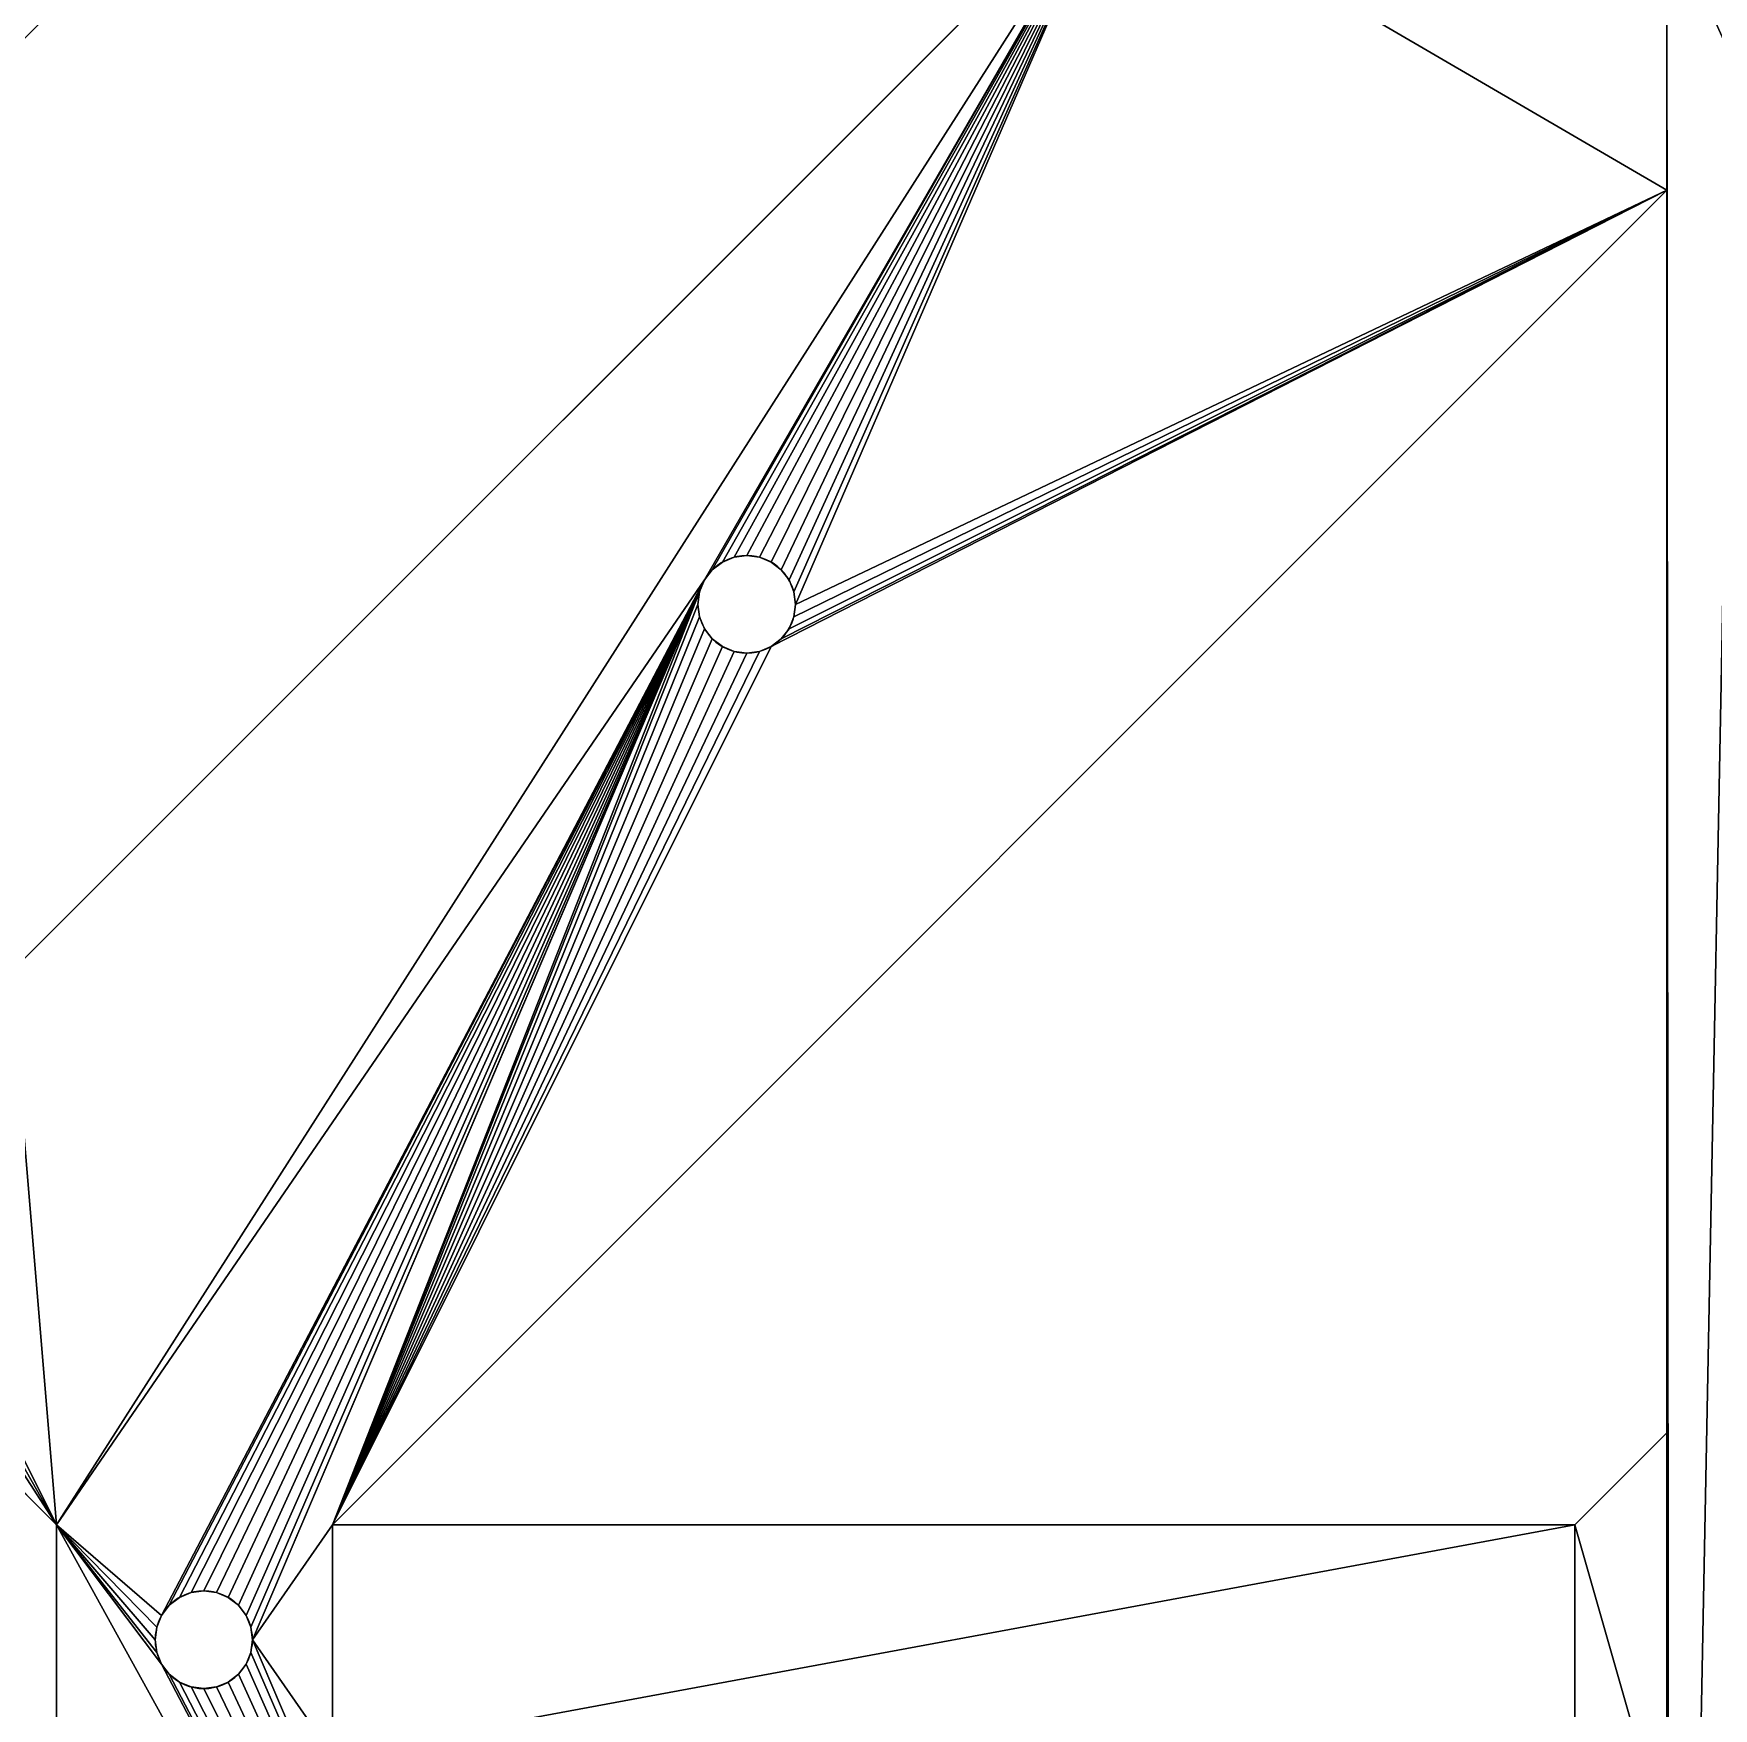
# Model space of a CAD drawing. Extents: x 0 to 166, y 0 to 166.
# Drawn here: x 29.3 to 80.9, y 80.9 to 132.4 of the extents above; entities that cross this region are included whole.
import ezdxf

# ---------------------------------------------------------------- set-up
doc = ezdxf.new("R2010")
doc.units = 0
doc.header["$MEASUREMENT"] = 0
doc.layers.get('0').update_dxf_attribs({"color": 13, "linetype": 'CONTINUOUS'})

msp = doc.modelspace()

# ---------------------------------------------------------------- linework, layer by layer
for p, q in [((62.494, 137.447), (28.553, 103.506)), ((62.494, 137.447, 2), (28.553, 103.506, 2)), ((38.452, 86.536), (79.464, 127.548)), ((38.452, 86.536, 2), (79.464, 127.548, 2)), ((79.464, 127.548), (79.464, 89.364)), ((79.464, 127.548, 2), (79.464, 89.364, 2)), ((79.464, 127.548), (79.464, 127.548, 2)), ((50.792, 116.269), (50.792, 116.269, 2)), ((51.18, 116.32), (51.18, 116.32, 2)), ((51.568, 116.269), (51.568, 116.269, 2)), ((50.12, 115.88), (50.12, 115.88, 2)), ((50.43, 116.119), (50.43, 116.119, 2)), ((51.93, 116.119), (51.93, 116.119, 2)), ((52.241, 115.88), (52.241, 115.88, 2)), ((49.731, 115.208), (49.731, 115.208, 2)), ((49.881, 115.57), (49.881, 115.57, 2)), ((52.479, 115.57), (52.479, 115.57, 2)), ((52.629, 115.208), (52.629, 115.208, 2)), ((49.68, 114.82), (49.68, 114.82, 2)), ((52.68, 114.82), (52.68, 114.82, 2)), ((49.731, 114.432), (49.731, 114.432, 2)), ((52.629, 114.432), (52.629, 114.432, 2)), ((49.881, 114.07), (49.881, 114.07, 2)), ((50.12, 113.759), (50.12, 113.759, 2)), ((52.241, 113.759), (52.241, 113.759, 2)), ((52.479, 114.07), (52.479, 114.07, 2)), ((50.43, 113.521), (50.43, 113.521, 2)), ((50.792, 113.371), (50.792, 113.371, 2)), ((51.18, 113.32), (51.18, 113.32, 2)), ((51.568, 113.371), (51.568, 113.371, 2)), ((51.93, 113.521), (51.93, 113.521, 2)), ((8, 108.503), (29.967, 86.536)), ((8, 108.503, 2), (29.967, 86.536, 2)), ((79.464, 89.364), (76.636, 86.536)), ((79.464, 89.364, 2), (76.636, 86.536, 2)), ((79.464, 89.364), (79.464, 89.364, 2)), ((29.967, 86.536), (29.967, 79.464)), ((29.967, 86.536, 2), (29.967, 79.464, 2)), ((29.967, 86.536), (29.967, 86.536, 2)), ((76.636, 86.536), (38.452, 86.536)), ((76.636, 86.536, 2), (38.452, 86.536, 2)), ((38.452, 86.536), (38.452, 86.536, 2)), ((76.636, 86.536), (76.636, 86.536, 2)), ((33.742, 84.299), (33.742, 84.299, 2)), ((34.104, 84.449), (34.104, 84.449, 2)), ((34.492, 84.5), (34.492, 84.5, 2)), ((34.881, 84.449), (34.881, 84.449, 2)), ((35.242, 84.299), (35.242, 84.299, 2)), ((33.193, 83.75), (33.193, 83.75, 2)), ((33.432, 84.061), (33.432, 84.061, 2)), ((35.553, 84.061), (35.553, 84.061, 2)), ((35.792, 83.75), (35.792, 83.75, 2)), ((33.044, 83.388), (33.044, 83.388, 2)), ((35.941, 83.388), (35.941, 83.388, 2)), ((32.992, 83), (32.992, 83, 2)), ((33.044, 82.612), (33.044, 82.612, 2)), ((35.941, 82.612), (35.941, 82.612, 2)), ((35.992, 83), (35.992, 83, 2)), ((33.193, 82.25), (33.193, 82.25, 2)), ((35.792, 82.25), (35.792, 82.25, 2)), ((33.432, 81.939), (33.432, 81.939, 2)), ((33.742, 81.701), (33.742, 81.701, 2)), ((35.242, 81.701), (35.242, 81.701, 2)), ((35.553, 81.939), (35.553, 81.939, 2)), ((34.104, 81.551), (34.104, 81.551, 2)), ((34.492, 81.5), (34.492, 81.5, 2)), ((34.881, 81.551), (34.881, 81.551, 2))]:
    msp.add_line(p, q)
for centre in [(83, 83), (83, 83, 2)]:
    msp.add_circle(centre, 83)
at = {"extrusion": (0, 0, -1)}
for centre in [(-51.18, 114.82), (-51.18, 114.82, -2), (-34.492, 83), (-34.492, 83, -2)]:
    msp.add_circle(centre, 1.5, dxfattribs=at)

# ---------------------------------------------------------------- meshes
mesh = msp.add_polyface()
corners = [(48.352, 151.589), (36.888, 152.012), (39.17, 153.484), (41.5, 154.88), (43.874, 156.199), (46.29, 157.44), (48.745, 158.602), (62.494, 137.447), (51.237, 159.682), (53.763, 160.68), (56.321, 161.595), (57.497, 158), (79.464, 136.033), (79.464, 127.548), (52.68, 114.82), (49.881, 115.57), (50.12, 115.88), (50.43, 116.119), (50.792, 116.269), (51.18, 116.32), (51.568, 116.269), (51.93, 116.119), (52.241, 115.88), (52.479, 115.57), (52.629, 115.208), (58.906, 162.426), (83, 158), (61.518, 163.172), (64.153, 163.832), (66.808, 164.405), (69.48, 164.891), (72.166, 165.29), (74.865, 165.6), (77.572, 165.822), (80.284, 165.956), (83, 166), (81.5, 131.508), (81.551, 131.896), (81.701, 132.258), (81.939, 132.568), (82.25, 132.807), (86.536, 136.033)]
mesh.append_faces([[corners[k] for k in face] for face in [(0, 6, 7), (15, 7, 16), (16, 7, 17), (17, 7, 18), (18, 7, 19), (19, 7, 20), (20, 7, 21), (21, 7, 22), (22, 7, 23), (23, 7, 24), (25, 11, 10), (11, 25, 26), (36, 12, 37), (37, 12, 38), (38, 12, 39), (39, 12, 40)]], dxfattribs={"vtx0": -1, "vtx1": -1})
mesh.append_faces([[corners[k] for k in face] for face in [(7, 10, 11), (7, 12, 13), (13, 14, 7)]], dxfattribs={"vtx0": -1, "vtx1": -1, "vtx2": -1})
mesh.append_faces([[corners[k] for k in face] for face in [(0, 1, 2), (0, 2, 3), (0, 3, 4), (0, 4, 5), (0, 5, 6), (7, 6, 8), (7, 8, 9), (7, 9, 10), (7, 11, 12), (26, 25, 27), (26, 27, 28), (26, 28, 29), (26, 29, 30), (26, 30, 31), (26, 31, 32), (26, 32, 33), (26, 33, 34), (26, 34, 35), (40, 12, 41)]], dxfattribs={"vtx0": -1, "vtx2": -1})
mesh = msp.add_polyface()
corners = [(52.68, 114.82, 2), (79.464, 127.548, 2), (62.494, 137.447, 2), (36.888, 152.012, 2), (48.352, 151.589, 2), (39.17, 153.484, 2), (41.5, 154.88, 2), (43.874, 156.199, 2), (46.29, 157.44, 2), (48.745, 158.602, 2), (51.237, 159.682, 2), (53.763, 160.68, 2), (56.321, 161.595, 2), (57.497, 158, 2), (79.464, 136.033, 2), (49.881, 115.57, 2), (50.12, 115.88, 2), (50.43, 116.119, 2), (50.792, 116.269, 2), (51.18, 116.32, 2), (51.568, 116.269, 2), (51.93, 116.119, 2), (52.241, 115.88, 2), (52.479, 115.57, 2), (52.629, 115.208, 2), (81.5, 131.508, 2), (81.551, 131.896, 2), (81.701, 132.258, 2), (81.939, 132.568, 2), (82.25, 132.807, 2), (86.536, 136.033, 2), (58.906, 162.426, 2), (83, 158, 2), (61.518, 163.172, 2), (64.153, 163.832, 2), (66.808, 164.405, 2), (69.48, 164.891, 2), (72.166, 165.29, 2), (74.865, 165.6, 2), (77.572, 165.822, 2), (80.284, 165.956, 2), (83, 166, 2)]
mesh.append_faces([[corners[k] for k in face] for face in [(3, 4, 5), (5, 4, 6), (6, 4, 7), (7, 4, 8), (8, 4, 9), (9, 2, 10), (10, 2, 11), (11, 2, 12), (13, 2, 14), (14, 29, 30), (31, 32, 33), (33, 32, 34), (34, 32, 35), (35, 32, 36), (36, 32, 37), (37, 32, 38), (38, 32, 39), (39, 32, 40), (40, 32, 41)]], dxfattribs={"vtx0": -1, "vtx1": -1})
mesh.append_faces([[corners[k] for k in face] for face in [(0, 1, 2), (12, 2, 13), (14, 2, 1)]], dxfattribs={"vtx0": -1, "vtx1": -1, "vtx2": -1})
mesh.append_faces([[corners[k] for k in face] for face in [(9, 4, 2), (2, 15, 16), (2, 16, 17), (2, 17, 18), (2, 18, 19), (2, 19, 20), (2, 20, 21), (2, 21, 22), (2, 22, 23), (2, 23, 24), (14, 25, 26), (14, 26, 27), (14, 27, 28), (14, 28, 29), (13, 31, 12), (31, 13, 32)]], dxfattribs={"vtx0": -1, "vtx2": -1})
mesh = msp.add_polyface()
corners = [(14.411, 117.648), (15.534, 131.346), (28.596, 136.855), (48.352, 151.589), (28.234, 136.705), (17.152, 133.527), (27.846, 136.654), (18.84, 135.655), (27.457, 136.705), (20.597, 137.726), (27.096, 136.855), (22.421, 139.738), (26.785, 137.094), (26.547, 137.404), (24.31, 141.69), (26.397, 137.766), (26.346, 138.154), (26.262, 143.579), (28.906, 137.094), (29.145, 137.404), (29.295, 137.766), (29.346, 138.154), (30.345, 147.16), (32.473, 148.848), (34.654, 150.466), (36.888, 152.012), (26.397, 138.543), (28.274, 145.403), (26.547, 138.904), (26.785, 139.215), (27.096, 139.453), (27.457, 139.603), (27.846, 139.654), (28.234, 139.603), (28.596, 139.453), (28.906, 139.215), (29.145, 138.904), (29.295, 138.543)]
mesh.append_faces([[corners[k] for k in face] for face in [(0, 2, 3), (2, 1, 4), (4, 5, 6), (6, 7, 8), (8, 9, 10), (10, 11, 12), (12, 11, 13), (13, 14, 15), (15, 14, 16), (26, 27, 28), (28, 27, 29), (29, 27, 30), (30, 27, 31), (31, 27, 32), (32, 27, 33), (33, 27, 34), (34, 22, 35), (35, 22, 36), (36, 22, 37), (37, 22, 21)]], dxfattribs={"vtx0": -1, "vtx1": -1})
mesh.append_faces([[corners[k] for k in face] for face in [(0, 1, 2), (3, 21, 22)]], dxfattribs={"vtx0": -1, "vtx1": -1, "vtx2": -1})
mesh.append_faces([[corners[k] for k in face] for face in [(4, 1, 5), (6, 5, 7), (8, 7, 9), (10, 9, 11), (13, 11, 14), (16, 14, 17), (3, 2, 18), (3, 18, 19), (3, 19, 20), (3, 20, 21), (3, 22, 23), (3, 23, 24), (3, 24, 25), (17, 26, 16), (26, 17, 27), (34, 27, 22)]], dxfattribs={"vtx0": -1, "vtx2": -1})
mesh = msp.add_polyface()
corners = [(15.534, 131.346, 2), (14.411, 117.648, 2), (28.596, 136.855, 2), (48.352, 151.589, 2), (28.234, 136.705, 2), (17.152, 133.527, 2), (27.846, 136.654, 2), (18.84, 135.655, 2), (27.457, 136.705, 2), (20.597, 137.726, 2), (27.096, 136.855, 2), (22.421, 139.738, 2), (26.785, 137.094, 2), (26.547, 137.404, 2), (24.31, 141.69, 2), (26.397, 137.766, 2), (26.346, 138.154, 2), (26.262, 143.579, 2), (28.906, 137.094, 2), (29.145, 137.404, 2), (29.295, 137.766, 2), (29.346, 138.154, 2), (30.345, 147.16, 2), (32.473, 148.848, 2), (34.654, 150.466, 2), (36.888, 152.012, 2), (26.397, 138.543, 2), (28.274, 145.403, 2), (26.547, 138.904, 2), (26.785, 139.215, 2), (27.096, 139.453, 2), (27.457, 139.603, 2), (27.846, 139.654, 2), (28.234, 139.603, 2), (28.596, 139.453, 2), (28.906, 139.215, 2), (29.145, 138.904, 2), (29.295, 138.543, 2)]
mesh.append_faces([[corners[k] for k in face] for face in [(0, 4, 5), (5, 6, 7), (7, 8, 9), (9, 10, 11), (11, 13, 14), (14, 16, 17), (2, 3, 18), (18, 3, 19), (19, 3, 20), (20, 3, 21), (22, 3, 23), (23, 3, 24), (24, 3, 25), (17, 26, 27), (26, 17, 16), (27, 34, 22)]], dxfattribs={"vtx0": -1, "vtx1": -1})
mesh.append_faces([[corners[k] for k in face] for face in [(0, 1, 2), (21, 3, 22)]], dxfattribs={"vtx0": -1, "vtx1": -1, "vtx2": -1})
mesh.append_faces([[corners[k] for k in face] for face in [(2, 1, 3), (0, 2, 4), (5, 4, 6), (7, 6, 8), (9, 8, 10), (11, 10, 12), (11, 12, 13), (14, 13, 15), (14, 15, 16), (27, 26, 28), (27, 28, 29), (27, 29, 30), (27, 30, 31), (27, 31, 32), (27, 32, 33), (27, 33, 34), (22, 34, 35), (22, 35, 36), (22, 36, 37), (22, 37, 21)]], dxfattribs={"vtx0": -1, "vtx2": -1})
mesh = msp.add_polyface()
corners = [(48.352, 151.589, 2), (14.411, 117.648), (48.352, 151.589), (14.411, 117.648, 2)]
mesh.append_faces([[corners[k] for k in face] for face in [(0, 1, 2), (1, 0, 3)]], dxfattribs={"vtx0": -1})
mesh = msp.add_polyface()
corners = [(15.534, 131.346), (14.411, 117.648), (13.988, 129.112), (8.56, 119.71), (8, 108.503), (7.398, 117.255), (29.967, 86.536), (9.801, 122.126), (11.12, 124.5), (12.516, 126.83), (28.553, 103.506), (62.494, 137.447), (49.881, 115.57), (33.193, 83.75), (33.044, 83.388), (32.992, 83), (33.432, 84.061), (33.742, 84.299), (34.104, 84.449), (34.492, 84.5), (34.881, 84.449), (35.242, 84.299), (35.553, 84.061), (0.044, 85.716), (0.044, 80.284), (0, 83), (0.178, 77.572), (0.178, 88.428), (0.4, 74.865), (0.4, 91.135), (0.71, 93.834), (0.71, 72.166), (1.109, 96.52), (1.595, 66.808), (1.595, 99.192), (2.168, 101.847), (2.828, 61.518), (2.828, 104.482), (3.574, 58.906), (3.574, 107.094), (4.405, 56.321), (4.405, 109.679), (5.32, 112.237), (6.318, 51.237), (6.318, 114.763), (7.398, 48.745), (8, 57.497), (8, 83), (33.193, 82.25), (33.044, 82.612)]
mesh.append_faces([[corners[k] for k in face] for face in [(23, 24, 25), (46, 4, 47)]], dxfattribs={"vtx0": -1})
mesh.append_faces([[corners[k] for k in face] for face in [(0, 1, 2), (3, 4, 5), (4, 3, 6), (13, 12, 16), (16, 12, 17), (17, 12, 18), (18, 12, 19), (19, 12, 20), (20, 12, 21), (21, 12, 22), (48, 6, 49), (49, 6, 15)]], dxfattribs={"vtx0": -1, "vtx1": -1})
mesh.append_faces([[corners[k] for k in face] for face in [(6, 7, 1), (6, 12, 13), (46, 5, 4)]], dxfattribs={"vtx0": -1, "vtx1": -1, "vtx2": -1})
mesh.append_faces([[corners[k] for k in face] for face in [(6, 3, 7), (1, 7, 8), (1, 8, 9), (1, 9, 2), (6, 1, 10), (6, 10, 11), (6, 13, 14), (6, 14, 15), (26, 23, 27), (28, 27, 29), (28, 29, 30), (31, 30, 32), (33, 32, 34), (33, 34, 35), (36, 35, 37), (38, 37, 39), (40, 39, 41), (40, 41, 42), (43, 42, 44), (45, 44, 5)]], dxfattribs={"vtx0": -1, "vtx2": -1})
mesh = msp.add_polyface()
corners = [(14.411, 117.648, 2), (15.534, 131.346, 2), (13.988, 129.112, 2), (0.044, 80.284, 2), (0.044, 85.716, 2), (0, 83, 2), (0.178, 77.572, 2), (0.178, 88.428, 2), (0.4, 74.865, 2), (0.4, 91.135, 2), (0.71, 93.834, 2), (0.71, 72.166, 2), (1.109, 96.52, 2), (1.595, 66.808, 2), (1.595, 99.192, 2), (2.168, 101.847, 2), (2.828, 61.518, 2), (2.828, 104.482, 2), (3.574, 58.906, 2), (3.574, 107.094, 2), (4.405, 56.321, 2), (4.405, 109.679, 2), (5.32, 112.237, 2), (6.318, 51.237, 2), (6.318, 114.763, 2), (7.398, 48.745, 2), (7.398, 117.255, 2), (29.967, 86.536, 2), (33.193, 82.25, 2), (33.044, 82.612, 2), (32.992, 83, 2), (8, 108.503, 2), (8.56, 119.71, 2), (8, 57.497, 2), (8, 83, 2), (9.801, 122.126, 2), (11.12, 124.5, 2), (12.516, 126.83, 2), (28.553, 103.506, 2), (62.494, 137.447, 2), (49.881, 115.57, 2), (33.193, 83.75, 2), (33.044, 83.388, 2), (33.432, 84.061, 2), (33.742, 84.299, 2), (34.104, 84.449, 2), (34.492, 84.5, 2), (34.881, 84.449, 2), (35.242, 84.299, 2), (35.553, 84.061, 2)]
mesh.append_faces([[corners[k] for k in face] for face in [(3, 4, 5), (31, 33, 34)]], dxfattribs={"vtx0": -1})
mesh.append_faces([[corners[k] for k in face] for face in [(4, 6, 7), (7, 8, 9), (9, 8, 10), (10, 11, 12), (12, 13, 14), (14, 13, 15), (15, 16, 17), (17, 18, 19), (19, 20, 21), (21, 20, 22), (22, 23, 24), (24, 25, 26), (26, 31, 32), (32, 27, 35), (35, 0, 36), (36, 0, 37), (37, 0, 2), (0, 27, 38), (38, 27, 39), (41, 27, 42), (42, 27, 30)]], dxfattribs={"vtx0": -1, "vtx1": -1})
mesh.append_faces([[corners[k] for k in face] for face in [(31, 26, 33), (35, 27, 0), (40, 27, 41)]], dxfattribs={"vtx0": -1, "vtx1": -1, "vtx2": -1})
mesh.append_faces([[corners[k] for k in face] for face in [(0, 1, 2), (27, 28, 29), (27, 29, 30), (32, 31, 27), (40, 41, 43), (40, 43, 44), (40, 44, 45), (40, 45, 46), (40, 46, 47), (40, 47, 48), (40, 48, 49)]], dxfattribs={"vtx0": -1, "vtx2": -1})
mesh = msp.add_polyface()
corners = [(28.553, 103.506, 2), (62.494, 137.447), (28.553, 103.506), (62.494, 137.447, 2)]
mesh.append_faces([[corners[k] for k in face] for face in [(0, 1, 2), (1, 0, 3)]], dxfattribs={"vtx0": -1})
mesh = msp.add_polyface()
corners = [(76.636, 86.536), (38.452, 79.464), (38.452, 86.536), (79.464, 76.636), (79.464, 89.364), (51.93, 113.521), (79.464, 127.548), (51.568, 113.371), (51.18, 113.32), (50.792, 113.371), (50.43, 113.521), (50.12, 113.759), (49.881, 114.07), (49.731, 114.432), (49.68, 114.82), (52.241, 113.759), (52.479, 114.07), (52.629, 114.432), (52.68, 114.82), (29.967, 86.536), (62.494, 137.447), (49.881, 115.57), (35.553, 84.061), (35.792, 83.75), (35.941, 83.388), (35.992, 83), (49.731, 115.208), (52.629, 115.208), (81.551, 131.119), (81.5, 83), (81.5, 131.508), (81.551, 83.388), (81.701, 83.75), (81.701, 130.758), (81.939, 130.447), (81.939, 84.061), (82.25, 84.299), (82.25, 130.208), (82.612, 130.059), (82.612, 84.449), (83, 84.5), (83, 130.008), (83.388, 130.059), (79.538, 30.041), (79.464, 136.033)]
mesh.append_faces([[corners[k] for k in face] for face in [(0, 1, 2), (2, 5, 6), (5, 2, 7), (7, 2, 8), (8, 2, 9), (9, 2, 10), (10, 2, 11), (11, 2, 12), (12, 2, 13), (13, 2, 14), (22, 21, 23), (23, 21, 24), (24, 21, 25), (27, 20, 18), (28, 29, 30), (29, 28, 31), (31, 28, 32), (32, 34, 35), (35, 34, 36), (36, 38, 39), (39, 38, 40)]], dxfattribs={"vtx0": -1, "vtx1": -1})
mesh.append_faces([[corners[k] for k in face] for face in [(19, 20, 21), (25, 26, 2), (43, 6, 44), (43, 44, 30)]], dxfattribs={"vtx0": -1, "vtx1": -1, "vtx2": -1})
mesh.append_faces([[corners[k] for k in face] for face in [(3, 0, 4), (6, 5, 15), (6, 15, 16), (6, 16, 17), (6, 17, 18), (25, 21, 26), (2, 26, 14), (32, 28, 33), (32, 33, 34), (36, 34, 37), (36, 37, 38), (40, 38, 41), (40, 41, 42)]], dxfattribs={"vtx0": -1, "vtx2": -1})
mesh = msp.add_polyface()
corners = [(38.452, 86.536, 2), (49.731, 114.432, 2), (49.68, 114.82, 2), (49.881, 114.07, 2), (50.12, 113.759, 2), (50.43, 113.521, 2), (50.792, 113.371, 2), (51.18, 113.32, 2), (51.568, 113.371, 2), (51.93, 113.521, 2), (79.464, 127.548, 2), (52.241, 113.759, 2), (52.479, 114.07, 2), (52.629, 114.432, 2), (52.68, 114.82, 2), (38.452, 79.464, 2), (76.636, 86.536, 2), (79.464, 76.636, 2), (79.464, 89.364, 2), (62.494, 137.447, 2), (29.967, 86.536, 2), (49.881, 115.57, 2), (35.553, 84.061, 2), (35.792, 83.75, 2), (35.941, 83.388, 2), (35.992, 83, 2), (49.731, 115.208, 2), (52.629, 115.208, 2), (79.538, 30.041, 2), (79.464, 136.033, 2), (81.5, 131.508, 2), (81.5, 83, 2), (81.551, 131.119, 2), (81.551, 83.388, 2), (81.701, 83.75, 2), (81.701, 130.758, 2), (81.939, 130.447, 2), (81.939, 84.061, 2), (82.25, 84.299, 2), (82.25, 130.208, 2), (82.612, 84.449, 2), (82.612, 130.059, 2), (83, 84.5, 2), (83, 130.008, 2), (83.388, 130.059, 2)]
mesh.append_faces([[corners[k] for k in face] for face in [(1, 0, 3), (3, 0, 4), (4, 0, 5), (5, 0, 6), (6, 0, 7), (7, 0, 8), (8, 0, 9), (9, 10, 11), (11, 10, 12), (12, 10, 13), (13, 10, 14), (16, 17, 18), (21, 25, 26), (26, 0, 2), (32, 34, 35), (35, 34, 36), (36, 38, 39), (39, 40, 41), (41, 42, 43), (43, 42, 44)]], dxfattribs={"vtx0": -1, "vtx1": -1})
mesh.append_faces([[corners[k] for k in face] for face in [(19, 20, 21), (26, 25, 0), (10, 28, 29), (29, 28, 30)]], dxfattribs={"vtx0": -1, "vtx1": -1, "vtx2": -1})
mesh.append_faces([[corners[k] for k in face] for face in [(0, 1, 2), (9, 0, 10), (15, 16, 0), (21, 22, 23), (21, 23, 24), (21, 24, 25), (19, 27, 14), (31, 32, 30), (32, 31, 33), (32, 33, 34), (36, 34, 37), (36, 37, 38), (39, 38, 40), (41, 40, 42)]], dxfattribs={"vtx0": -1, "vtx2": -1})
mesh = msp.add_polyface()
corners = [(38.452, 79.464), (49.731, 51.568), (49.68, 51.18), (49.881, 51.93), (50.12, 52.241), (50.43, 52.479), (50.792, 52.629), (51.18, 52.68), (51.568, 52.629), (51.93, 52.479), (79.464, 38.452), (52.241, 52.241), (52.479, 51.93), (52.629, 51.568), (52.68, 51.18), (76.636, 86.536), (76.636, 79.464), (79.464, 76.636), (62.494, 28.553), (29.967, 79.464), (49.881, 50.43), (35.992, 83), (49.731, 50.792), (52.629, 50.792), (81.5, 34.492), (81.5, 83), (81.551, 34.881), (81.5, 131.508), (81.551, 82.612), (81.701, 35.242), (81.701, 82.25), (81.939, 35.553), (81.939, 81.939), (82.25, 35.792), (82.25, 81.701), (82.612, 35.941), (82.612, 81.551), (83, 35.992), (83, 81.5), (83.388, 35.941), (83.388, 81.551), (79.538, 30.041), (79.464, 89.364), (79.464, 127.548)]
mesh.append_faces([[corners[k] for k in face] for face in [(1, 0, 3), (3, 0, 4), (4, 0, 5), (5, 0, 6), (6, 0, 7), (7, 0, 8), (8, 0, 9), (9, 10, 11), (11, 10, 12), (12, 10, 13), (13, 10, 14), (0, 15, 16), (16, 15, 17), (20, 21, 22), (22, 0, 2), (24, 25, 26), (26, 28, 29), (29, 30, 31), (31, 32, 33), (33, 34, 35), (35, 36, 37), (37, 38, 39)]], dxfattribs={"vtx0": -1, "vtx1": -1})
mesh.append_faces([[corners[k] for k in face] for face in [(18, 19, 20), (25, 24, 27), (41, 17, 42), (41, 27, 24)]], dxfattribs={"vtx0": -1, "vtx1": -1, "vtx2": -1})
mesh.append_faces([[corners[k] for k in face] for face in [(0, 1, 2), (9, 0, 10), (18, 23, 14), (26, 25, 28), (29, 28, 30), (31, 30, 32), (33, 32, 34), (35, 34, 36), (37, 36, 38), (39, 38, 40), (41, 10, 17), (41, 42, 43)]], dxfattribs={"vtx0": -1, "vtx2": -1})
mesh = msp.add_polyface()
corners = [(76.636, 86.536, 2), (38.452, 79.464, 2), (76.636, 79.464, 2), (79.464, 76.636, 2), (51.93, 52.479, 2), (79.464, 38.452, 2), (51.568, 52.629, 2), (51.18, 52.68, 2), (50.792, 52.629, 2), (50.43, 52.479, 2), (50.12, 52.241, 2), (49.881, 51.93, 2), (49.731, 51.568, 2), (49.68, 51.18, 2), (52.241, 52.241, 2), (52.479, 51.93, 2), (52.629, 51.568, 2), (52.68, 51.18, 2), (29.967, 79.464, 2), (62.494, 28.553, 2), (49.881, 50.43, 2), (35.992, 83, 2), (49.731, 50.792, 2), (52.629, 50.792, 2), (79.538, 30.041, 2), (79.464, 89.364, 2), (79.464, 127.548, 2), (81.5, 131.508, 2), (81.5, 34.492, 2), (81.5, 83, 2), (81.551, 34.881, 2), (81.551, 82.612, 2), (81.701, 35.242, 2), (81.701, 82.25, 2), (81.939, 35.553, 2), (81.939, 81.939, 2), (82.25, 35.792, 2), (82.25, 81.701, 2), (82.612, 35.941, 2), (82.612, 81.551, 2), (83, 35.992, 2), (83, 81.5, 2), (83.388, 35.941, 2), (83.388, 81.551, 2)]
mesh.append_faces([[corners[k] for k in face] for face in [(1, 4, 5), (4, 1, 6), (6, 1, 7), (7, 1, 8), (8, 1, 9), (9, 1, 10), (10, 1, 11), (11, 1, 12), (12, 1, 13), (23, 19, 17), (5, 24, 3), (25, 24, 26), (29, 30, 31), (31, 32, 33), (33, 34, 35), (35, 36, 37), (37, 38, 39), (39, 40, 41), (41, 42, 43)]], dxfattribs={"vtx0": -1, "vtx1": -1})
mesh.append_faces([[corners[k] for k in face] for face in [(18, 19, 20), (3, 24, 25), (27, 24, 28), (28, 29, 27)]], dxfattribs={"vtx0": -1, "vtx1": -1, "vtx2": -1})
mesh.append_faces([[corners[k] for k in face] for face in [(0, 1, 2), (0, 2, 3), (5, 4, 14), (5, 14, 15), (5, 15, 16), (5, 16, 17), (21, 20, 22), (1, 22, 13), (29, 28, 30), (31, 30, 32), (33, 32, 34), (35, 34, 36), (37, 36, 38), (39, 38, 40), (41, 40, 42)]], dxfattribs={"vtx0": -1, "vtx2": -1})
mesh = msp.add_polyface()
corners = [(79.464, 127.548, 2), (38.452, 86.536), (79.464, 127.548), (38.452, 86.536, 2)]
mesh.append_faces([[corners[k] for k in face] for face in [(0, 1, 2), (1, 0, 3)]], dxfattribs={"vtx0": -1})
mesh = msp.add_polyface()
corners = [(79.464, 127.548, 2), (79.464, 89.364), (79.464, 89.364, 2), (79.464, 127.548)]
mesh.append_faces([[corners[k] for k in face] for face in [(0, 1, 2), (1, 0, 3)]], dxfattribs={"vtx0": -1})
mesh = msp.add_polyface()
corners = [(0.044, 80.284), (0.044, 85.716), (0.178, 77.572), (0.178, 88.428), (0.4, 74.865), (0.71, 93.834), (0.71, 72.166), (1.109, 96.52), (1.109, 69.48), (1.595, 66.808), (2.168, 101.847), (2.168, 64.153), (2.828, 61.518), (2.828, 104.482), (3.574, 58.906), (3.574, 107.094), (4.405, 56.321), (5.32, 112.237), (5.32, 53.763), (6.318, 51.237), (6.318, 114.763), (7.398, 48.745), (7.398, 117.255), (8, 57.497), (8.56, 46.29), (29.967, 79.464), (9.801, 43.874), (14.411, 48.352), (11.12, 41.5), (12.516, 39.17), (13.988, 36.888), (28.553, 62.494), (62.494, 28.553), (49.881, 50.43), (29.967, 86.536), (33.193, 82.25), (33.432, 81.939), (33.742, 81.701), (34.104, 81.551), (34.492, 81.5), (34.881, 81.551), (35.242, 81.701), (35.553, 81.939), (35.792, 82.25), (35.941, 82.612), (35.992, 83), (49.731, 50.792), (38.452, 79.464), (38.452, 86.536), (15.534, 34.654), (28.596, 29.145)]
mesh.append_faces([[corners[k] for k in face] for face in [(0, 1, 2), (2, 3, 4), (4, 5, 6), (6, 7, 8), (8, 7, 9), (9, 10, 11), (11, 10, 12), (12, 13, 14), (14, 15, 16), (16, 17, 18), (18, 17, 19), (19, 20, 21), (21, 23, 24), (24, 25, 26), (26, 27, 28), (28, 27, 29), (29, 27, 30), (27, 25, 31), (31, 25, 32)]], dxfattribs={"vtx0": -1, "vtx1": -1})
mesh.append_faces([[corners[k] for k in face] for face in [(21, 22, 23), (26, 25, 27), (33, 34, 35), (46, 45, 47), (47, 45, 48), (49, 27, 50)]], dxfattribs={"vtx0": -1, "vtx1": -1, "vtx2": -1})
mesh.append_faces([[corners[k] for k in face] for face in [(24, 23, 25), (33, 25, 34), (33, 35, 36), (33, 36, 37), (33, 37, 38), (33, 38, 39), (33, 39, 40), (33, 40, 41), (33, 41, 42), (33, 42, 43), (33, 43, 44), (33, 44, 45), (27, 49, 30)]], dxfattribs={"vtx0": -1, "vtx2": -1})
mesh = msp.add_polyface()
corners = [(0.044, 85.716, 2), (0.044, 80.284, 2), (0.178, 77.572, 2), (0.178, 88.428, 2), (0.4, 74.865, 2), (0.71, 93.834, 2), (0.71, 72.166, 2), (1.109, 96.52, 2), (1.109, 69.48, 2), (1.595, 66.808, 2), (2.168, 101.847, 2), (2.168, 64.153, 2), (2.828, 61.518, 2), (2.828, 104.482, 2), (3.574, 58.906, 2), (3.574, 107.094, 2), (4.405, 56.321, 2), (5.32, 112.237, 2), (5.32, 53.763, 2), (6.318, 51.237, 2), (6.318, 114.763, 2), (7.398, 48.745, 2), (7.398, 117.255, 2), (8, 57.497, 2), (8.56, 46.29, 2), (29.967, 79.464, 2), (9.801, 43.874, 2), (14.411, 48.352, 2), (11.12, 41.5, 2), (12.516, 39.17, 2), (13.988, 36.888, 2), (28.553, 62.494, 2), (62.494, 28.553, 2), (49.881, 50.43, 2), (29.967, 86.536, 2), (33.193, 82.25, 2), (33.432, 81.939, 2), (33.742, 81.701, 2), (34.104, 81.551, 2), (34.492, 81.5, 2), (34.881, 81.551, 2), (35.242, 81.701, 2), (35.553, 81.939, 2), (35.792, 82.25, 2), (35.941, 82.612, 2), (35.992, 83, 2), (49.731, 50.792, 2), (38.452, 79.464, 2), (38.452, 86.536, 2), (15.534, 34.654, 2), (28.596, 29.145, 2)]
mesh.append_faces([[corners[k] for k in face] for face in [(23, 24, 25), (25, 33, 34), (35, 33, 36), (36, 33, 37), (37, 33, 38), (38, 33, 39), (39, 33, 40), (40, 33, 41), (41, 33, 42), (42, 33, 43), (43, 33, 44), (44, 33, 45), (49, 27, 30)]], dxfattribs={"vtx0": -1, "vtx1": -1})
mesh.append_faces([[corners[k] for k in face] for face in [(22, 21, 23), (25, 26, 27), (34, 33, 35), (45, 46, 47), (45, 47, 48), (27, 49, 50)]], dxfattribs={"vtx0": -1, "vtx1": -1, "vtx2": -1})
mesh.append_faces([[corners[k] for k in face] for face in [(0, 1, 2), (3, 2, 4), (5, 4, 6), (7, 6, 8), (7, 8, 9), (10, 9, 11), (10, 11, 12), (13, 12, 14), (15, 14, 16), (17, 16, 18), (17, 18, 19), (20, 19, 21), (23, 21, 24), (25, 24, 26), (27, 26, 28), (27, 28, 29), (27, 29, 30), (25, 27, 31), (25, 31, 32)]], dxfattribs={"vtx0": -1, "vtx2": -1})
mesh = msp.add_polyface()
corners = [(50.792, 116.269, 2), (50.43, 116.119), (50.792, 116.269), (50.43, 116.119, 2)]
mesh.append_faces([[corners[k] for k in face] for face in [(0, 1, 2), (1, 0, 3)]], dxfattribs={"vtx0": -1})
mesh = msp.add_polyface()
corners = [(51.18, 116.32, 2), (50.792, 116.269), (51.18, 116.32), (50.792, 116.269, 2)]
mesh.append_faces([[corners[k] for k in face] for face in [(0, 1, 2), (1, 0, 3)]], dxfattribs={"vtx0": -1})
mesh = msp.add_polyface()
corners = [(51.568, 116.269, 2), (51.18, 116.32), (51.568, 116.269), (51.18, 116.32, 2)]
mesh.append_faces([[corners[k] for k in face] for face in [(0, 1, 2), (1, 0, 3)]], dxfattribs={"vtx0": -1})
mesh = msp.add_polyface()
corners = [(51.93, 116.119, 2), (51.568, 116.269), (51.93, 116.119), (51.568, 116.269, 2)]
mesh.append_faces([[corners[k] for k in face] for face in [(0, 1, 2), (1, 0, 3)]], dxfattribs={"vtx0": -1})
mesh = msp.add_polyface()
corners = [(50.12, 115.88), (49.881, 115.57, 2), (49.881, 115.57), (50.12, 115.88, 2)]
mesh.append_faces([[corners[k] for k in face] for face in [(0, 1, 2), (1, 0, 3)]], dxfattribs={"vtx0": -1})
mesh = msp.add_polyface()
corners = [(50.43, 116.119, 2), (50.12, 115.88), (50.43, 116.119), (50.12, 115.88, 2)]
mesh.append_faces([[corners[k] for k in face] for face in [(0, 1, 2), (1, 0, 3)]], dxfattribs={"vtx0": -1})
mesh = msp.add_polyface()
corners = [(52.241, 115.88, 2), (51.93, 116.119), (52.241, 115.88), (51.93, 116.119, 2)]
mesh.append_faces([[corners[k] for k in face] for face in [(0, 1, 2), (1, 0, 3)]], dxfattribs={"vtx0": -1})
mesh = msp.add_polyface()
corners = [(52.241, 115.88, 2), (52.479, 115.57), (52.479, 115.57, 2), (52.241, 115.88)]
mesh.append_faces([[corners[k] for k in face] for face in [(0, 1, 2), (1, 0, 3)]], dxfattribs={"vtx0": -1})
mesh = msp.add_polyface()
corners = [(49.731, 115.208), (49.68, 114.82, 2), (49.68, 114.82), (49.731, 115.208, 2)]
mesh.append_faces([[corners[k] for k in face] for face in [(0, 1, 2), (1, 0, 3)]], dxfattribs={"vtx0": -1})
mesh = msp.add_polyface()
corners = [(49.881, 115.57), (49.731, 115.208, 2), (49.731, 115.208), (49.881, 115.57, 2)]
mesh.append_faces([[corners[k] for k in face] for face in [(0, 1, 2), (1, 0, 3)]], dxfattribs={"vtx0": -1})
mesh = msp.add_polyface()
corners = [(52.479, 115.57, 2), (52.629, 115.208), (52.629, 115.208, 2), (52.479, 115.57)]
mesh.append_faces([[corners[k] for k in face] for face in [(0, 1, 2), (1, 0, 3)]], dxfattribs={"vtx0": -1})
mesh = msp.add_polyface()
corners = [(52.629, 115.208, 2), (52.68, 114.82), (52.68, 114.82, 2), (52.629, 115.208)]
mesh.append_faces([[corners[k] for k in face] for face in [(0, 1, 2), (1, 0, 3)]], dxfattribs={"vtx0": -1})
mesh = msp.add_polyface()
corners = [(49.68, 114.82), (49.731, 114.432, 2), (49.731, 114.432), (49.68, 114.82, 2)]
mesh.append_faces([[corners[k] for k in face] for face in [(0, 1, 2), (1, 0, 3)]], dxfattribs={"vtx0": -1})
mesh = msp.add_polyface()
corners = [(52.68, 114.82, 2), (52.629, 114.432), (52.629, 114.432, 2), (52.68, 114.82)]
mesh.append_faces([[corners[k] for k in face] for face in [(0, 1, 2), (1, 0, 3)]], dxfattribs={"vtx0": -1})
mesh = msp.add_polyface()
corners = [(49.731, 114.432), (49.881, 114.07, 2), (49.881, 114.07), (49.731, 114.432, 2)]
mesh.append_faces([[corners[k] for k in face] for face in [(0, 1, 2), (1, 0, 3)]], dxfattribs={"vtx0": -1})
mesh = msp.add_polyface()
corners = [(52.629, 114.432, 2), (52.479, 114.07), (52.479, 114.07, 2), (52.629, 114.432)]
mesh.append_faces([[corners[k] for k in face] for face in [(0, 1, 2), (1, 0, 3)]], dxfattribs={"vtx0": -1})
mesh = msp.add_polyface()
corners = [(49.881, 114.07), (50.12, 113.759, 2), (50.12, 113.759), (49.881, 114.07, 2)]
mesh.append_faces([[corners[k] for k in face] for face in [(0, 1, 2), (1, 0, 3)]], dxfattribs={"vtx0": -1})
mesh = msp.add_polyface()
corners = [(50.12, 113.759, 2), (50.43, 113.521), (50.12, 113.759), (50.43, 113.521, 2)]
mesh.append_faces([[corners[k] for k in face] for face in [(0, 1, 2), (1, 0, 3)]], dxfattribs={"vtx0": -1})
mesh = msp.add_polyface()
corners = [(51.93, 113.521, 2), (52.241, 113.759), (51.93, 113.521), (52.241, 113.759, 2)]
mesh.append_faces([[corners[k] for k in face] for face in [(0, 1, 2), (1, 0, 3)]], dxfattribs={"vtx0": -1})
mesh = msp.add_polyface()
corners = [(52.479, 114.07, 2), (52.241, 113.759), (52.241, 113.759, 2), (52.479, 114.07)]
mesh.append_faces([[corners[k] for k in face] for face in [(0, 1, 2), (1, 0, 3)]], dxfattribs={"vtx0": -1})
mesh = msp.add_polyface()
corners = [(50.43, 113.521, 2), (50.792, 113.371), (50.43, 113.521), (50.792, 113.371, 2)]
mesh.append_faces([[corners[k] for k in face] for face in [(0, 1, 2), (1, 0, 3)]], dxfattribs={"vtx0": -1})
mesh = msp.add_polyface()
corners = [(50.792, 113.371, 2), (51.18, 113.32), (50.792, 113.371), (51.18, 113.32, 2)]
mesh.append_faces([[corners[k] for k in face] for face in [(0, 1, 2), (1, 0, 3)]], dxfattribs={"vtx0": -1})
mesh = msp.add_polyface()
corners = [(51.18, 113.32, 2), (51.568, 113.371), (51.18, 113.32), (51.568, 113.371, 2)]
mesh.append_faces([[corners[k] for k in face] for face in [(0, 1, 2), (1, 0, 3)]], dxfattribs={"vtx0": -1})
mesh = msp.add_polyface()
corners = [(51.568, 113.371, 2), (51.93, 113.521), (51.568, 113.371), (51.93, 113.521, 2)]
mesh.append_faces([[corners[k] for k in face] for face in [(0, 1, 2), (1, 0, 3)]], dxfattribs={"vtx0": -1})
mesh = msp.add_polyface()
corners = [(8, 108.503, 2), (29.967, 86.536), (29.967, 86.536, 2), (8, 108.503)]
mesh.append_faces([[corners[k] for k in face] for face in [(0, 1, 2), (1, 0, 3)]], dxfattribs={"vtx0": -1})
mesh = msp.add_polyface()
corners = [(76.636, 86.536, 2), (79.464, 89.364), (76.636, 86.536), (79.464, 89.364, 2)]
mesh.append_faces([[corners[k] for k in face] for face in [(0, 1, 2), (1, 0, 3)]], dxfattribs={"vtx0": -1})
mesh = msp.add_polyface()
corners = [(29.967, 86.536, 2), (29.967, 79.464), (29.967, 79.464, 2), (29.967, 86.536)]
mesh.append_faces([[corners[k] for k in face] for face in [(0, 1, 2), (1, 0, 3)]], dxfattribs={"vtx0": -1})
mesh = msp.add_polyface()
corners = [(38.452, 86.536, 2), (76.636, 86.536), (38.452, 86.536), (76.636, 86.536, 2)]
mesh.append_faces([[corners[k] for k in face] for face in [(0, 1, 2), (1, 0, 3)]], dxfattribs={"vtx0": -1})
mesh = msp.add_polyface()
corners = [(33.742, 84.299, 2), (33.432, 84.061), (33.742, 84.299), (33.432, 84.061, 2)]
mesh.append_faces([[corners[k] for k in face] for face in [(0, 1, 2), (1, 0, 3)]], dxfattribs={"vtx0": -1})
mesh = msp.add_polyface()
corners = [(34.104, 84.449, 2), (33.742, 84.299), (34.104, 84.449), (33.742, 84.299, 2)]
mesh.append_faces([[corners[k] for k in face] for face in [(0, 1, 2), (1, 0, 3)]], dxfattribs={"vtx0": -1})
mesh = msp.add_polyface()
corners = [(34.492, 84.5, 2), (34.104, 84.449), (34.492, 84.5), (34.104, 84.449, 2)]
mesh.append_faces([[corners[k] for k in face] for face in [(0, 1, 2), (1, 0, 3)]], dxfattribs={"vtx0": -1})
mesh = msp.add_polyface()
corners = [(34.881, 84.449, 2), (34.492, 84.5), (34.881, 84.449), (34.492, 84.5, 2)]
mesh.append_faces([[corners[k] for k in face] for face in [(0, 1, 2), (1, 0, 3)]], dxfattribs={"vtx0": -1})
mesh = msp.add_polyface()
corners = [(35.242, 84.299, 2), (34.881, 84.449), (35.242, 84.299), (34.881, 84.449, 2)]
mesh.append_faces([[corners[k] for k in face] for face in [(0, 1, 2), (1, 0, 3)]], dxfattribs={"vtx0": -1})
mesh = msp.add_polyface()
corners = [(35.553, 84.061, 2), (35.242, 84.299), (35.553, 84.061), (35.242, 84.299, 2)]
mesh.append_faces([[corners[k] for k in face] for face in [(0, 1, 2), (1, 0, 3)]], dxfattribs={"vtx0": -1})
mesh = msp.add_polyface()
corners = [(33.193, 83.75), (33.044, 83.388, 2), (33.044, 83.388), (33.193, 83.75, 2)]
mesh.append_faces([[corners[k] for k in face] for face in [(0, 1, 2), (1, 0, 3)]], dxfattribs={"vtx0": -1})
mesh = msp.add_polyface()
corners = [(33.432, 84.061), (33.193, 83.75, 2), (33.193, 83.75), (33.432, 84.061, 2)]
mesh.append_faces([[corners[k] for k in face] for face in [(0, 1, 2), (1, 0, 3)]], dxfattribs={"vtx0": -1})
mesh = msp.add_polyface()
corners = [(35.553, 84.061, 2), (35.792, 83.75), (35.792, 83.75, 2), (35.553, 84.061)]
mesh.append_faces([[corners[k] for k in face] for face in [(0, 1, 2), (1, 0, 3)]], dxfattribs={"vtx0": -1})
mesh = msp.add_polyface()
corners = [(35.792, 83.75, 2), (35.941, 83.388), (35.941, 83.388, 2), (35.792, 83.75)]
mesh.append_faces([[corners[k] for k in face] for face in [(0, 1, 2), (1, 0, 3)]], dxfattribs={"vtx0": -1})
mesh = msp.add_polyface()
corners = [(33.044, 83.388), (32.992, 83, 2), (32.992, 83), (33.044, 83.388, 2)]
mesh.append_faces([[corners[k] for k in face] for face in [(0, 1, 2), (1, 0, 3)]], dxfattribs={"vtx0": -1})
mesh = msp.add_polyface()
corners = [(35.941, 83.388, 2), (35.992, 83), (35.992, 83, 2), (35.941, 83.388)]
mesh.append_faces([[corners[k] for k in face] for face in [(0, 1, 2), (1, 0, 3)]], dxfattribs={"vtx0": -1})
mesh = msp.add_polyface()
corners = [(32.992, 83), (33.044, 82.612, 2), (33.044, 82.612), (32.992, 83, 2)]
mesh.append_faces([[corners[k] for k in face] for face in [(0, 1, 2), (1, 0, 3)]], dxfattribs={"vtx0": -1})
mesh = msp.add_polyface()
corners = [(33.044, 82.612), (33.193, 82.25, 2), (33.193, 82.25), (33.044, 82.612, 2)]
mesh.append_faces([[corners[k] for k in face] for face in [(0, 1, 2), (1, 0, 3)]], dxfattribs={"vtx0": -1})
mesh = msp.add_polyface()
corners = [(35.941, 82.612, 2), (35.792, 82.25), (35.792, 82.25, 2), (35.941, 82.612)]
mesh.append_faces([[corners[k] for k in face] for face in [(0, 1, 2), (1, 0, 3)]], dxfattribs={"vtx0": -1})
mesh = msp.add_polyface()
corners = [(35.992, 83, 2), (35.941, 82.612), (35.941, 82.612, 2), (35.992, 83)]
mesh.append_faces([[corners[k] for k in face] for face in [(0, 1, 2), (1, 0, 3)]], dxfattribs={"vtx0": -1})
mesh = msp.add_polyface()
corners = [(33.193, 82.25), (33.432, 81.939, 2), (33.432, 81.939), (33.193, 82.25, 2)]
mesh.append_faces([[corners[k] for k in face] for face in [(0, 1, 2), (1, 0, 3)]], dxfattribs={"vtx0": -1})
mesh = msp.add_polyface()
corners = [(35.792, 82.25, 2), (35.553, 81.939), (35.553, 81.939, 2), (35.792, 82.25)]
mesh.append_faces([[corners[k] for k in face] for face in [(0, 1, 2), (1, 0, 3)]], dxfattribs={"vtx0": -1})
mesh = msp.add_polyface()
corners = [(33.432, 81.939, 2), (33.742, 81.701), (33.432, 81.939), (33.742, 81.701, 2)]
mesh.append_faces([[corners[k] for k in face] for face in [(0, 1, 2), (1, 0, 3)]], dxfattribs={"vtx0": -1})
mesh = msp.add_polyface()
corners = [(33.742, 81.701, 2), (34.104, 81.551), (33.742, 81.701), (34.104, 81.551, 2)]
mesh.append_faces([[corners[k] for k in face] for face in [(0, 1, 2), (1, 0, 3)]], dxfattribs={"vtx0": -1})
mesh = msp.add_polyface()
corners = [(34.881, 81.551, 2), (35.242, 81.701), (34.881, 81.551), (35.242, 81.701, 2)]
mesh.append_faces([[corners[k] for k in face] for face in [(0, 1, 2), (1, 0, 3)]], dxfattribs={"vtx0": -1})
mesh = msp.add_polyface()
corners = [(35.242, 81.701, 2), (35.553, 81.939), (35.242, 81.701), (35.553, 81.939, 2)]
mesh.append_faces([[corners[k] for k in face] for face in [(0, 1, 2), (1, 0, 3)]], dxfattribs={"vtx0": -1})
mesh = msp.add_polyface()
corners = [(34.104, 81.551, 2), (34.492, 81.5), (34.104, 81.551), (34.492, 81.5, 2)]
mesh.append_faces([[corners[k] for k in face] for face in [(0, 1, 2), (1, 0, 3)]], dxfattribs={"vtx0": -1})
mesh = msp.add_polyface()
corners = [(34.492, 81.5, 2), (34.881, 81.551), (34.492, 81.5), (34.881, 81.551, 2)]
mesh.append_faces([[corners[k] for k in face] for face in [(0, 1, 2), (1, 0, 3)]], dxfattribs={"vtx0": -1})

doc.saveas('drawing.dxf')
